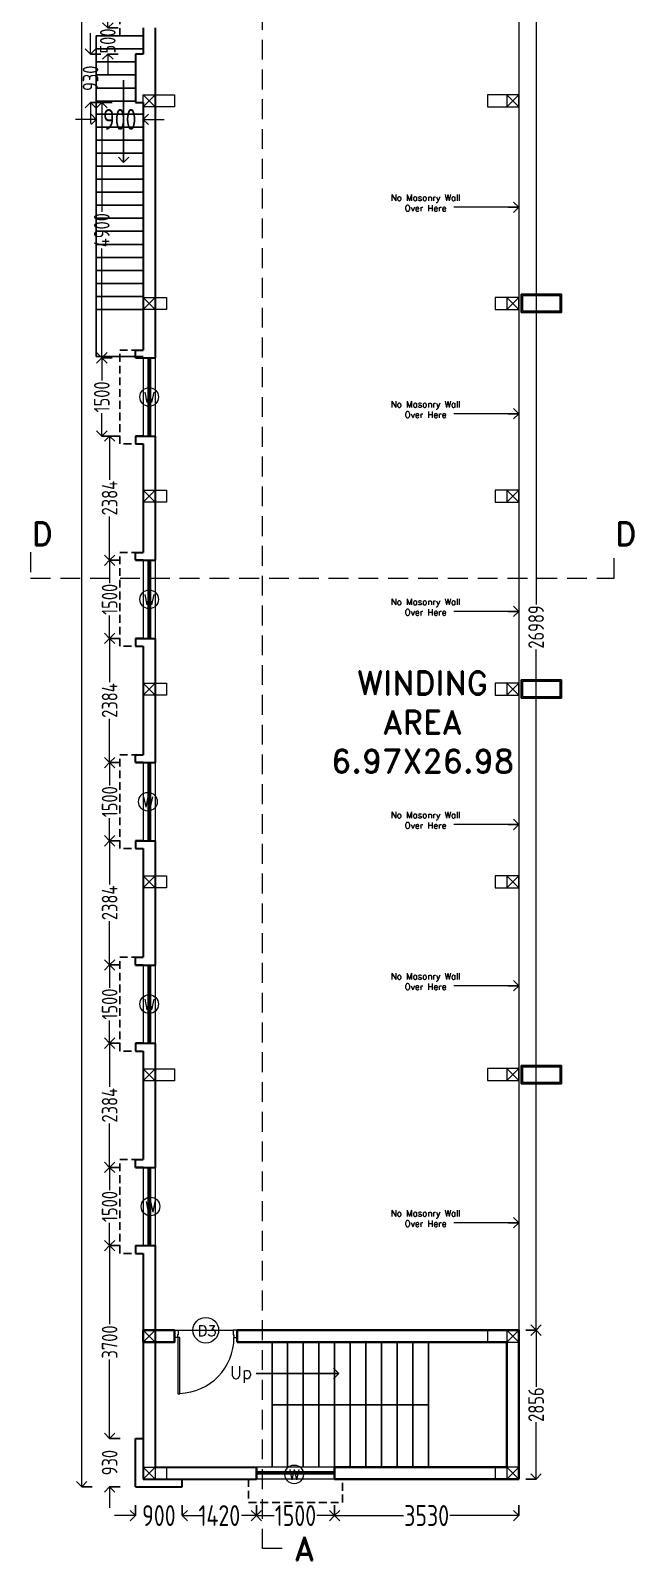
# Model space of a CAD drawing. Header units: inches. Extents: x -605 to 2991212, y -2872845 to 0.
# Drawn here: x 2400530 to 2412088, y -2807025 to -2777668 of the extents above; entities that cross this region are included whole.
import ezdxf

# ---------------------------------------------------------------- set-up
doc = ezdxf.new("R2010")
doc.units = ezdxf.units.IN
doc.header["$LTSCALE"] = 600
doc.header["$MEASUREMENT"] = 0
doc.linetypes.add('DASHED', pattern=[19.05, 12.7, -6.35])
doc.linetypes.add('DASHED2', pattern=[0.375, 0.25, -0.125])
for name, color, linetype, lineweight in [('DIM', 251, 'Continuous', 0), ('FURNITURE', 23, 'Continuous', 9), ('object dash', 250, 'DASHED', 5), ('PV_TEXT_ROMANS', 7, 'Continuous', 0), ('rRCC 2', 40, 'Continuous', 15), ('TEXT', 7, 'Continuous', 0), ('WALLS', 7, 'Continuous', 30)]:
    doc.layers.add(name, color=color, linetype=linetype, lineweight=lineweight)
for name, color, linetype in [('see level', 2, 'Continuous'), ('SnT-DIMENSION', 7, 'Continuous'), ('SnT-ROAD', 25, 'Continuous')]:
    doc.layers.add(name, color=color, linetype=linetype)
doc.layers.add('window', color=7, linetype='Continuous', lineweight=15, true_color=0x735461)
doc.styles.add('DIM', font='geniso.shx', dxfattribs={"width": 0.85})
doc.styles.add('PV_ROMAND', font='romand.shx')
doc.styles.add('ROMAND', font='romand.shx')
doc.dimstyles.new('ST-100', dxfattribs={"dimscale": 100, "dimtxt": 2.5, "dimasz": 2, "dimexe": 0.18, "dimexo": 0.0625, "dimgap": 0.2, "dimtad": 0, "dimdec": 0, "dimzin": 0, "dimdsep": 46, "dimtxsty": 'DIM', "dimblk": 'OPEN90', "dimcen": 0.09, "dimclrd": 256, "dimclrt": 7, "dimadec": 0, "dimazin": 0, "dimtfac": 1, "dimtdec": 0, "dimtofl": 0, "dimtmove": 0, "dimatfit": 3, "dimldrblk": 'OPEN90', "dimfxl": 1, "dimtolj": 1, "dimtzin": 0, "dimlwd": -1, "dimarcsym": 0})

# ---------------------------------------------------------------- blocks, each defined once
blk = doc.blocks.new('_Open90')
at = {"color": 0, "linetype": 'ByBlock', "lineweight": -2}
for p, q in [((0, 0), (-1, 0)), ((-0.5, 0.5), (0, 0)), ((0, 0), (-0.5, -0.5))]:
    blk.add_line(p, q, dxfattribs=at)
blk = doc.blocks.new('*D2182')
at = {"layer": 'Defpoints', "color": 0}
for p in [(2402689, -2777618), (2402010, -2778118), (2402689, -2778118)]:
    blk.add_point(p, dxfattribs=at)
at = {"layer": 'DIM'}
for p, q in [((2402010, -2777418), (2402010, -2777218)), ((2402010, -2778318), (2402010, -2778518))]:
    blk.add_line(p, q, dxfattribs=at)
at = {"layer": 'DIM', "color": 0, "lineweight": -2}
for p, q in [((2402210, -2777618), (2402010, -2777618)), ((2402210, -2778118), (2402010, -2778118))]:
    blk.add_line(p, q, dxfattribs=at)
at = {"layer": 'DIM', "xscale": 200, "yscale": 200, "zscale": 200}
for p, rotation in [((2402010, -2777618), 270), ((2402010, -2778118), 90)]:
    blk.add_blockref('_Open90', p, dxfattribs=dict(at, rotation=rotation))
at = {"layer": 'DIM', "color": 7, "insert": (2402010, -2777868), "char_height": 300, "attachment_point": 5, "rotation": 90, "style": 'DIM'}
blk.add_mtext('\\A1;500', dxfattribs=at)
blk = doc.blocks.new('*D2183')
at = {"layer": 'Defpoints', "color": 0}
for p in [(2402689, -2778118), (2401679, -2779048), (2402539, -2779048)]:
    blk.add_point(p, dxfattribs=at)
at = {"layer": 'DIM'}
for p, q in [((2401679, -2777918), (2401679, -2777718)), ((2401679, -2779248), (2401679, -2779448))]:
    blk.add_line(p, q, dxfattribs=at)
at = {"layer": 'DIM', "color": 0, "lineweight": -2}
for p, q in [((2401879, -2778118), (2401679, -2778118)), ((2401879, -2779048), (2401679, -2779048))]:
    blk.add_line(p, q, dxfattribs=at)
at = {"layer": 'DIM', "xscale": 200, "yscale": 200, "zscale": 200}
for p, rotation in [((2401679, -2778118), 270), ((2401679, -2779048), 90)]:
    blk.add_blockref('_Open90', p, dxfattribs=dict(at, rotation=rotation))
at = {"layer": 'DIM', "color": 7, "insert": (2401679, -2778583), "char_height": 300, "attachment_point": 5, "rotation": 90, "style": 'DIM'}
blk.add_mtext('\\A1;930', dxfattribs=at)
blk = doc.blocks.new('*D2184')
at = {"layer": 'Defpoints', "color": 0}
for p in [(2402539, -2779048), (2401895, -2783948), (2402689, -2783948)]:
    blk.add_point(p, dxfattribs=at)
at = {"layer": 'DIM', "color": 0, "lineweight": -2}
for p, q in [((2402095, -2779048), (2401895, -2779048)), ((2402095, -2783948), (2401895, -2783948))]:
    blk.add_line(p, q, dxfattribs=at)
at = {"layer": 'DIM'}
for p, q in [((2401895, -2779248), (2401895, -2781146)), ((2401895, -2783748), (2401895, -2781850))]:
    blk.add_line(p, q, dxfattribs=at)
at = {"layer": 'DIM', "xscale": 200, "yscale": 200, "zscale": 200}
for p, rotation in [((2401895, -2779048), 90), ((2401895, -2783948), 270)]:
    blk.add_blockref('_Open90', p, dxfattribs=dict(at, rotation=rotation))
at = {"layer": 'DIM', "color": 7, "insert": (2401895, -2781498), "char_height": 300, "attachment_point": 5, "rotation": 90, "style": 'DIM'}
blk.add_mtext('\\A1;4900', dxfattribs=at)
blk = doc.blocks.new('*D2185')
at = {"layer": 'Defpoints', "color": 0}
for p in [(2402689, -2783948), (2401895, -2785448), (2402689, -2785448)]:
    blk.add_point(p, dxfattribs=at)
at = {"layer": 'DIM', "color": 0, "lineweight": -2}
for p, q in [((2402095, -2783948), (2401895, -2783948)), ((2402095, -2785448), (2401895, -2785448))]:
    blk.add_line(p, q, dxfattribs=at)
at = {"layer": 'DIM'}
for p, q in [((2401895, -2784148), (2401895, -2784385)), ((2401895, -2785248), (2401895, -2785012))]:
    blk.add_line(p, q, dxfattribs=at)
at = {"layer": 'DIM', "xscale": 200, "yscale": 200, "zscale": 200}
for p, rotation in [((2401895, -2783948), 90), ((2401895, -2785448), 270)]:
    blk.add_blockref('_Open90', p, dxfattribs=dict(at, rotation=rotation))
at = {"layer": 'DIM', "color": 7, "insert": (2401895, -2784698), "char_height": 300, "attachment_point": 5, "rotation": 90, "style": 'DIM'}
blk.add_mtext('\\A1;1500', dxfattribs=at)
blk = doc.blocks.new('*D2186')
at = {"layer": 'Defpoints', "color": 0}
for p in [(2402689, -2785448), (2402045, -2787832), (2402689, -2787832)]:
    blk.add_point(p, dxfattribs=at)
at = {"layer": 'DIM', "color": 0, "lineweight": -2}
for p, q in [((2402245, -2785448), (2402045, -2785448)), ((2402245, -2787832), (2402045, -2787832))]:
    blk.add_line(p, q, dxfattribs=at)
at = {"layer": 'DIM'}
for p, q in [((2402045, -2785648), (2402045, -2786289)), ((2402045, -2787632), (2402045, -2786992))]:
    blk.add_line(p, q, dxfattribs=at)
at = {"layer": 'DIM', "xscale": 200, "yscale": 200, "zscale": 200}
for p, rotation in [((2402045, -2785448), 90), ((2402045, -2787832), 270)]:
    blk.add_blockref('_Open90', p, dxfattribs=dict(at, rotation=rotation))
at = {"layer": 'DIM', "color": 7, "insert": (2402045, -2786640), "char_height": 300, "attachment_point": 5, "rotation": 90, "style": 'DIM'}
blk.add_mtext('\\A1;2384', dxfattribs=at)
blk = doc.blocks.new('*D2187')
at = {"layer": 'Defpoints', "color": 0}
for p in [(2402689, -2787832), (2402045, -2789332), (2402779, -2789332)]:
    blk.add_point(p, dxfattribs=at)
at = {"layer": 'DIM', "color": 0, "lineweight": -2}
for p, q in [((2402245, -2787832), (2402045, -2787832)), ((2402245, -2789332), (2402045, -2789332))]:
    blk.add_line(p, q, dxfattribs=at)
at = {"layer": 'DIM'}
for p, q in [((2402045, -2788032), (2402045, -2788269)), ((2402045, -2789132), (2402045, -2788895))]:
    blk.add_line(p, q, dxfattribs=at)
at = {"layer": 'DIM', "xscale": 200, "yscale": 200, "zscale": 200}
for p, rotation in [((2402045, -2787832), 90), ((2402045, -2789332), 270)]:
    blk.add_blockref('_Open90', p, dxfattribs=dict(at, rotation=rotation))
at = {"layer": 'DIM', "color": 7, "insert": (2402045, -2788582), "char_height": 300, "attachment_point": 5, "rotation": 90, "style": 'DIM'}
blk.add_mtext('\\A1;1500', dxfattribs=at)
blk = doc.blocks.new('*D2188')
at = {"layer": 'Defpoints', "color": 0}
for p in [(2402779, -2789332), (2402045, -2791716), (2402689, -2791716)]:
    blk.add_point(p, dxfattribs=at)
at = {"layer": 'DIM', "color": 0, "lineweight": -2}
for p, q in [((2402245, -2789332), (2402045, -2789332)), ((2402245, -2791716), (2402045, -2791716))]:
    blk.add_line(p, q, dxfattribs=at)
at = {"layer": 'DIM'}
for p, q in [((2402045, -2789532), (2402045, -2790172)), ((2402045, -2791516), (2402045, -2790875))]:
    blk.add_line(p, q, dxfattribs=at)
at = {"layer": 'DIM', "xscale": 200, "yscale": 200, "zscale": 200}
for p, rotation in [((2402045, -2789332), 90), ((2402045, -2791716), 270)]:
    blk.add_blockref('_Open90', p, dxfattribs=dict(at, rotation=rotation))
at = {"layer": 'DIM', "color": 7, "insert": (2402045, -2790524), "char_height": 300, "attachment_point": 5, "rotation": 90, "style": 'DIM'}
blk.add_mtext('\\A1;2384', dxfattribs=at)
blk = doc.blocks.new('*D2189')
at = {"layer": 'Defpoints', "color": 0}
for p in [(2402689, -2791716), (2402045, -2793216), (2402689, -2793216)]:
    blk.add_point(p, dxfattribs=at)
at = {"layer": 'DIM', "color": 0, "lineweight": -2}
for p, q in [((2402245, -2791716), (2402045, -2791716)), ((2402245, -2793216), (2402045, -2793216))]:
    blk.add_line(p, q, dxfattribs=at)
at = {"layer": 'DIM'}
for p, q in [((2402045, -2791916), (2402045, -2792152)), ((2402045, -2793016), (2402045, -2792779))]:
    blk.add_line(p, q, dxfattribs=at)
at = {"layer": 'DIM', "xscale": 200, "yscale": 200, "zscale": 200}
for p, rotation in [((2402045, -2791716), 90), ((2402045, -2793216), 270)]:
    blk.add_blockref('_Open90', p, dxfattribs=dict(at, rotation=rotation))
at = {"layer": 'DIM', "color": 7, "insert": (2402045, -2792466), "char_height": 300, "attachment_point": 5, "rotation": 90, "style": 'DIM'}
blk.add_mtext('\\A1;1500', dxfattribs=at)
blk = doc.blocks.new('*D2190')
at = {"layer": 'Defpoints', "color": 0}
for p in [(2402689, -2793216), (2402045, -2795599), (2402689, -2795599)]:
    blk.add_point(p, dxfattribs=at)
at = {"layer": 'DIM', "color": 0, "lineweight": -2}
for p, q in [((2402245, -2793216), (2402045, -2793216)), ((2402245, -2795599), (2402045, -2795599))]:
    blk.add_line(p, q, dxfattribs=at)
at = {"layer": 'DIM'}
for p, q in [((2402045, -2793416), (2402045, -2794056)), ((2402045, -2795399), (2402045, -2794759))]:
    blk.add_line(p, q, dxfattribs=at)
at = {"layer": 'DIM', "xscale": 200, "yscale": 200, "zscale": 200}
for p, rotation in [((2402045, -2793216), 90), ((2402045, -2795599), 270)]:
    blk.add_blockref('_Open90', p, dxfattribs=dict(at, rotation=rotation))
at = {"layer": 'DIM', "color": 7, "insert": (2402045, -2794407), "char_height": 300, "attachment_point": 5, "rotation": 90, "style": 'DIM'}
blk.add_mtext('\\A1;2384', dxfattribs=at)
blk = doc.blocks.new('*D2191')
at = {"layer": 'Defpoints', "color": 0}
for p in [(2402689, -2795599), (2402045, -2797099), (2402689, -2797099)]:
    blk.add_point(p, dxfattribs=at)
at = {"layer": 'DIM', "color": 0, "lineweight": -2}
for p, q in [((2402245, -2795599), (2402045, -2795599)), ((2402245, -2797099), (2402045, -2797099))]:
    blk.add_line(p, q, dxfattribs=at)
at = {"layer": 'DIM'}
for p, q in [((2402045, -2795799), (2402045, -2796036)), ((2402045, -2796899), (2402045, -2796663))]:
    blk.add_line(p, q, dxfattribs=at)
at = {"layer": 'DIM', "xscale": 200, "yscale": 200, "zscale": 200}
for p, rotation in [((2402045, -2795599), 90), ((2402045, -2797099), 270)]:
    blk.add_blockref('_Open90', p, dxfattribs=dict(at, rotation=rotation))
at = {"layer": 'DIM', "color": 7, "insert": (2402045, -2796349), "char_height": 300, "attachment_point": 5, "rotation": 90, "style": 'DIM'}
blk.add_mtext('\\A1;1500', dxfattribs=at)
blk = doc.blocks.new('*D2192')
at = {"layer": 'Defpoints', "color": 0}
for p in [(2402689, -2797099), (2402045, -2799483), (2402689, -2799483)]:
    blk.add_point(p, dxfattribs=at)
at = {"layer": 'DIM', "color": 0, "lineweight": -2}
for p, q in [((2402245, -2797099), (2402045, -2797099)), ((2402245, -2799483), (2402045, -2799483))]:
    blk.add_line(p, q, dxfattribs=at)
at = {"layer": 'DIM'}
for p, q in [((2402045, -2797299), (2402045, -2797939)), ((2402045, -2799283), (2402045, -2798642))]:
    blk.add_line(p, q, dxfattribs=at)
at = {"layer": 'DIM', "xscale": 200, "yscale": 200, "zscale": 200}
for p, rotation in [((2402045, -2797099), 90), ((2402045, -2799483), 270)]:
    blk.add_blockref('_Open90', p, dxfattribs=dict(at, rotation=rotation))
at = {"layer": 'DIM', "color": 7, "insert": (2402045, -2798291), "char_height": 300, "attachment_point": 5, "rotation": 90, "style": 'DIM'}
blk.add_mtext('\\A1;2384', dxfattribs=at)
blk = doc.blocks.new('*D2193')
at = {"layer": 'Defpoints', "color": 0}
for p in [(2402689, -2799483), (2402045, -2800983), (2402689, -2800983)]:
    blk.add_point(p, dxfattribs=at)
at = {"layer": 'DIM', "color": 0, "lineweight": -2}
for p, q in [((2402245, -2799483), (2402045, -2799483)), ((2402245, -2800983), (2402045, -2800983))]:
    blk.add_line(p, q, dxfattribs=at)
at = {"layer": 'DIM'}
for p, q in [((2402045, -2799683), (2402045, -2799919)), ((2402045, -2800783), (2402045, -2800546))]:
    blk.add_line(p, q, dxfattribs=at)
at = {"layer": 'DIM', "xscale": 200, "yscale": 200, "zscale": 200}
for p, rotation in [((2402045, -2799483), 90), ((2402045, -2800983), 270)]:
    blk.add_blockref('_Open90', p, dxfattribs=dict(at, rotation=rotation))
at = {"layer": 'DIM', "color": 7, "insert": (2402045, -2800233), "char_height": 300, "attachment_point": 5, "rotation": 90, "style": 'DIM'}
blk.add_mtext('\\A1;1500', dxfattribs=at)
blk = doc.blocks.new('*D2194')
at = {"layer": 'Defpoints', "color": 0}
for p in [(2402689, -2800983), (2402045, -2804683), (2402689, -2804683)]:
    blk.add_point(p, dxfattribs=at)
at = {"layer": 'DIM', "color": 0, "lineweight": -2}
for p, q in [((2402245, -2800983), (2402045, -2800983)), ((2402245, -2804683), (2402045, -2804683))]:
    blk.add_line(p, q, dxfattribs=at)
at = {"layer": 'DIM'}
for p, q in [((2402045, -2801183), (2402045, -2802494)), ((2402045, -2804483), (2402045, -2803172))]:
    blk.add_line(p, q, dxfattribs=at)
at = {"layer": 'DIM', "xscale": 200, "yscale": 200, "zscale": 200}
for p, rotation in [((2402045, -2800983), 90), ((2402045, -2804683), 270)]:
    blk.add_blockref('_Open90', p, dxfattribs=dict(at, rotation=rotation))
at = {"layer": 'DIM', "color": 7, "insert": (2402045, -2802833), "char_height": 300, "attachment_point": 5, "rotation": 90, "style": 'DIM'}
blk.add_mtext('\\A1;3700', dxfattribs=at)
blk = doc.blocks.new('*D2195')
at = {"layer": 'Defpoints', "color": 0}
for p in [(2402689, -2804683), (2402045, -2805613), (2402614, -2805613)]:
    blk.add_point(p, dxfattribs=at)
at = {"layer": 'DIM'}
for p, q in [((2402045, -2804483), (2402045, -2804283)), ((2402045, -2805813), (2402045, -2806013))]:
    blk.add_line(p, q, dxfattribs=at)
at = {"layer": 'DIM', "color": 0, "lineweight": -2}
for p, q in [((2402245, -2804683), (2402045, -2804683)), ((2402245, -2805613), (2402045, -2805613))]:
    blk.add_line(p, q, dxfattribs=at)
at = {"layer": 'DIM', "xscale": 200, "yscale": 200, "zscale": 200}
for p, rotation in [((2402045, -2804683), 270), ((2402045, -2805613), 90)]:
    blk.add_blockref('_Open90', p, dxfattribs=dict(at, rotation=rotation))
at = {"layer": 'DIM', "color": 7, "insert": (2402045, -2805148), "char_height": 300, "attachment_point": 5, "rotation": 90, "style": 'DIM'}
blk.add_mtext('\\A1;930', dxfattribs=at)
blk = doc.blocks.new('*D2199')
at = {"layer": 'Defpoints', "color": 0}
for p in [(2401509, -2718193), (2402539, -2718193), (2402539, -2805613)]:
    blk.add_point(p, dxfattribs=at)
at = {"layer": 'DIM', "color": 0, "lineweight": -2}
for p, q in [((2401709, -2718193), (2401509, -2718193)), ((2401709, -2805613), (2401509, -2805613))]:
    blk.add_line(p, q, dxfattribs=at)
at = {"layer": 'DIM'}
for p, q in [((2401509, -2718393), (2401509, -2761462)), ((2401509, -2805413), (2401509, -2762344))]:
    blk.add_line(p, q, dxfattribs=at)
at = {"layer": 'DIM', "xscale": 200, "yscale": 200, "zscale": 200}
for p, rotation in [((2401509, -2718193), 90), ((2401509, -2805613), 270)]:
    blk.add_blockref('_Open90', p, dxfattribs=dict(at, rotation=rotation))
at = {"layer": 'DIM', "color": 7, "insert": (2401509, -2761903), "char_height": 300, "attachment_point": 5, "rotation": 90, "style": 'DIM'}
blk.add_mtext('\\A1;87420', dxfattribs=at)
blk = doc.blocks.new('*D2207')
at = {"layer": 'Defpoints', "color": 0}
for p in [(2402539, -2805613), (2403439, -2805613), (2403439, -2806164)]:
    blk.add_point(p, dxfattribs=at)
at = {"layer": 'DIM', "color": 0, "lineweight": -2}
for p, q in [((2402539, -2805964), (2402539, -2806164)), ((2403439, -2805964), (2403439, -2806164))]:
    blk.add_line(p, q, dxfattribs=at)
at = {"layer": 'DIM'}
for p, q in [((2402339, -2806164), (2402139, -2806164)), ((2403639, -2806164), (2403839, -2806164))]:
    blk.add_line(p, q, dxfattribs=at)
at = {"layer": 'DIM', "xscale": 200, "yscale": 200, "zscale": 200}
blk.add_blockref('_Open90', (2402539, -2806164), dxfattribs=at)
at = {"layer": 'DIM', "xscale": 200, "yscale": 200, "zscale": 200, "rotation": 180}
blk.add_blockref('_Open90', (2403439, -2806164), dxfattribs=at)
at = {"layer": 'DIM', "color": 7, "insert": (2402989, -2806164), "char_height": 400, "attachment_point": 5, "style": 'DIM'}
blk.add_mtext('\\A1;900', dxfattribs=at)
blk = doc.blocks.new('*D2208')
at = {"layer": 'Defpoints', "color": 0}
for p in [(2403439, -2805463), (2404859, -2805373), (2404859, -2806164)]:
    blk.add_point(p, dxfattribs=at)
at = {"layer": 'DIM', "color": 0, "lineweight": -2}
for p, q in [((2403439, -2805964), (2403439, -2806164)), ((2404859, -2805964), (2404859, -2806164))]:
    blk.add_line(p, q, dxfattribs=at)
at = {"layer": 'DIM'}
for p, q in [((2403639, -2806164), (2403721, -2806164)), ((2404659, -2806164), (2404577, -2806164))]:
    blk.add_line(p, q, dxfattribs=at)
at = {"layer": 'DIM', "xscale": 200, "yscale": 200, "zscale": 200, "rotation": 180}
blk.add_blockref('_Open90', (2403439, -2806164), dxfattribs=at)
at = {"layer": 'DIM', "xscale": 200, "yscale": 200, "zscale": 200}
blk.add_blockref('_Open90', (2404859, -2806164), dxfattribs=at)
at = {"layer": 'DIM', "color": 7, "insert": (2404149, -2806164), "char_height": 400, "attachment_point": 5, "style": 'DIM'}
blk.add_mtext('\\A1;1420', dxfattribs=at)
blk = doc.blocks.new('*D2209')
at = {"layer": 'Defpoints', "color": 0}
for p in [(2404859, -2805463), (2406359, -2805463), (2406359, -2806164)]:
    blk.add_point(p, dxfattribs=at)
at = {"layer": 'DIM', "color": 0, "lineweight": -2}
for p, q in [((2404859, -2805964), (2404859, -2806164)), ((2406359, -2805964), (2406359, -2806164))]:
    blk.add_line(p, q, dxfattribs=at)
at = {"layer": 'DIM'}
for p, q in [((2405059, -2806164), (2405198, -2806164)), ((2406159, -2806164), (2406020, -2806164))]:
    blk.add_line(p, q, dxfattribs=at)
at = {"layer": 'DIM', "xscale": 200, "yscale": 200, "zscale": 200, "rotation": 180}
blk.add_blockref('_Open90', (2404859, -2806164), dxfattribs=at)
at = {"layer": 'DIM', "xscale": 200, "yscale": 200, "zscale": 200}
blk.add_blockref('_Open90', (2406359, -2806164), dxfattribs=at)
at = {"layer": 'DIM', "color": 7, "insert": (2405609, -2806164), "char_height": 400, "attachment_point": 5, "style": 'DIM'}
blk.add_mtext('\\A1;1500', dxfattribs=at)
blk = doc.blocks.new('*D2210')
at = {"layer": 'Defpoints', "color": 0}
for p in [(2406359, -2805463), (2409889, -2805463), (2409889, -2806164)]:
    blk.add_point(p, dxfattribs=at)
at = {"layer": 'DIM', "color": 0, "lineweight": -2}
for p, q in [((2406359, -2805964), (2406359, -2806164)), ((2409889, -2805964), (2409889, -2806164))]:
    blk.add_line(p, q, dxfattribs=at)
at = {"layer": 'DIM'}
for p, q in [((2406559, -2806164), (2407679, -2806164)), ((2409689, -2806164), (2408569, -2806164))]:
    blk.add_line(p, q, dxfattribs=at)
at = {"layer": 'DIM', "xscale": 200, "yscale": 200, "zscale": 200, "rotation": 180}
blk.add_blockref('_Open90', (2406359, -2806164), dxfattribs=at)
at = {"layer": 'DIM', "xscale": 200, "yscale": 200, "zscale": 200}
blk.add_blockref('_Open90', (2409889, -2806164), dxfattribs=at)
at = {"layer": 'DIM', "color": 7, "insert": (2408124, -2806164), "char_height": 400, "attachment_point": 5, "style": 'DIM'}
blk.add_mtext('\\A1;3530', dxfattribs=at)
blk = doc.blocks.new('*D2215')
at = {"layer": 'Defpoints', "color": 0}
for p in [(2401789, -2777770), (2402689, -2779015), (2402689, -2779372)]:
    blk.add_point(p, dxfattribs=at)
at = {"layer": 'DIM'}
for p, q in [((2401589, -2779372), (2401389, -2779372)), ((2402889, -2779372), (2403089, -2779372))]:
    blk.add_line(p, q, dxfattribs=at)
at = {"layer": 'DIM', "color": 0, "lineweight": -2}
for p, q in [((2401789, -2779172), (2401789, -2779372)), ((2402689, -2779172), (2402689, -2779372))]:
    blk.add_line(p, q, dxfattribs=at)
at = {"layer": 'DIM', "xscale": 200, "yscale": 200, "zscale": 200}
blk.add_blockref('_Open90', (2401789, -2779372), dxfattribs=at)
at = {"layer": 'DIM', "xscale": 200, "yscale": 200, "zscale": 200, "rotation": 180}
blk.add_blockref('_Open90', (2402689, -2779372), dxfattribs=at)
at = {"layer": 'DIM', "color": 7, "insert": (2402239, -2779372), "char_height": 400, "attachment_point": 5, "style": 'DIM'}
blk.add_mtext('\\A1;900', dxfattribs=at)
blk = doc.blocks.new('door1')
at = {"layer": 'FURNITURE', "ltscale": 10}
blk.add_line((-29102.45, -2427.68), (-29134.02, -2427.68), dxfattribs=at)
for points in [[(-29103.25, -2391.1), (-29103.25, -2423.54), (-29102.22, -2423.54), (-29102.22, -2391.1)], [(-29134.02, -2425.03), (-29134.47, -2425.03), (-29134.47, -2423.52), (-29136.24, -2423.52), (-29136.24, -2427.68), (-29134.02, -2427.68)], [(-29102.45, -2425.03), (-29102.01, -2425.03), (-29102.01, -2423.52), (-29100.24, -2423.52), (-29100.24, -2427.68), (-29102.45, -2427.68)]]:
    blk.add_lwpolyline(points, close=True, dxfattribs=at)
blk.add_arc((-29102.22, -2423.52), 32.24, 91.83459, 180, dxfattribs=at)
blk = doc.blocks.new('sdfvgfdd')
at = {"layer": 'TEXT'}
blk.add_circle((2432365, -2352025), 179, dxfattribs=at)
at = {"layer": 'TEXT', "insert": (2432263, -2351932), "char_height": 200, "attachment_point": 1, "style": 'PV_ROMAND'}
blk.add_mtext('W', dxfattribs=at)
blk = doc.blocks.new('*D2216')
at = {"layer": 'Defpoints', "color": 0}
for p in [(2409889, -2802607), (2409889, -2805463), (2410223, -2805463)]:
    blk.add_point(p, dxfattribs=at)
at = {"layer": 'DIM', "color": 0, "lineweight": -2}
for p, q in [((2410023, -2802607), (2410223, -2802607)), ((2410023, -2805463), (2410223, -2805463))]:
    blk.add_line(p, q, dxfattribs=at)
at = {"layer": 'DIM'}
for p, q in [((2410223, -2802807), (2410223, -2803696)), ((2410223, -2805263), (2410223, -2804374))]:
    blk.add_line(p, q, dxfattribs=at)
at = {"layer": 'DIM', "xscale": 200, "yscale": 200, "zscale": 200}
for p, rotation in [((2410223, -2802607), 90), ((2410223, -2805463), 270)]:
    blk.add_blockref('_Open90', p, dxfattribs=dict(at, rotation=rotation))
at = {"layer": 'DIM', "color": 7, "insert": (2410223, -2804035), "char_height": 300, "attachment_point": 5, "rotation": 90, "style": 'DIM'}
blk.add_mtext('\\A1;2856', dxfattribs=at)
blk = doc.blocks.new('*D2217')
at = {"layer": 'Defpoints', "color": 0}
for p in [(2409774, -2775618), (2410223, -2775618), (2409889, -2802607)]:
    blk.add_point(p, dxfattribs=at)
at = {"layer": 'DIM', "color": 0, "lineweight": -2}
for p, q in [((2410023, -2775618), (2410223, -2775618)), ((2410023, -2802607), (2410223, -2802607))]:
    blk.add_line(p, q, dxfattribs=at)
at = {"layer": 'DIM'}
for p, q in [((2410223, -2775818), (2410223, -2788684)), ((2410223, -2802407), (2410223, -2789542))]:
    blk.add_line(p, q, dxfattribs=at)
at = {"layer": 'DIM', "xscale": 200, "yscale": 200, "zscale": 200}
for p, rotation in [((2410223, -2775618), 90), ((2410223, -2802607), 270)]:
    blk.add_blockref('_Open90', p, dxfattribs=dict(at, rotation=rotation))
at = {"layer": 'DIM', "color": 7, "insert": (2410223, -2789113), "char_height": 300, "attachment_point": 5, "rotation": 90, "style": 'DIM'}
blk.add_mtext('\\A1;26989', dxfattribs=at)
blk = doc.blocks.new('D3')
at = {"layer": 'TEXT'}
blk.add_circle((2460019, -2289364), 246, dxfattribs=at)
at = {"layer": 'TEXT', "insert": (2459861, -2289271), "char_height": 206.1, "attachment_point": 1, "style": 'PV_ROMAND'}
blk.add_mtext('D3', dxfattribs=at)

msp = doc.modelspace()

# ---------------------------------------------------------------- linework, layer by layer
at = {"color": 7, "linetype": 'DASHED2'}
for p, q in [((2402238.7, -2777768.6), (2402238.7, -2775968.3)), ((2402688.7, -2777768.6), (2402238.7, -2777768.6)), ((2402238.7, -2785598.6), (2402238.7, -2783798.3)), ((2402238.7, -2783798.3), (2402688.7, -2783798.3)), ((2402688.7, -2785598.6), (2402238.7, -2785598.6)), ((2402238.7, -2789482.2), (2402238.7, -2787681.9)), ((2402238.7, -2787681.9), (2402688.7, -2787681.9)), ((2402688.7, -2789482.2), (2402238.7, -2789482.2)), ((2402238.7, -2793365.8), (2402238.7, -2791565.5)), ((2402238.7, -2791565.5), (2402688.7, -2791565.5)), ((2402688.7, -2793365.8), (2402238.7, -2793365.8)), ((2402238.7, -2797249.4), (2402238.7, -2795449.2)), ((2402238.7, -2795449.2), (2402688.7, -2795449.2)), ((2402688.7, -2797249.4), (2402238.7, -2797249.4)), ((2402238.7, -2801133.1), (2402238.7, -2799332.8)), ((2402238.7, -2799332.8), (2402688.7, -2799332.8)), ((2402688.7, -2801133.1), (2402238.7, -2801133.1)), ((2404858.8, -2805462.6), (2404708.8, -2805462.6)), ((2404708.8, -2805462.7), (2404708.8, -2805912.7)), ((2406508.8, -2805462.6), (2406358.8, -2805462.6)), ((2406508.8, -2805912.6), (2406508.8, -2805462.6)), ((2404708.8, -2805912.7), (2406508.8, -2805912.6))]:
    msp.add_line(p, q, dxfattribs=at)
at = {"color": 1, "linetype": 'ByBlock'}
for p, q in [((2402688.7, -2777769.9), (2401788.7, -2777769.9)), ((2401788.7, -2783919.9), (2401788.7, -2777769.9)), ((2402688.7, -2778019.9), (2401788.7, -2778019.9)), ((2402538.7, -2778269.9), (2401788.7, -2778269.9)), ((2402538.7, -2778519.9), (2401788.7, -2778519.9)), ((2402538.7, -2778769.9), (2401788.7, -2778769.9)), ((2402538.7, -2779019.9), (2401788.7, -2779019.9)), ((2402688.7, -2779269.9), (2401788.7, -2779269.9)), ((2402688.7, -2779519.9), (2401788.7, -2779519.9)), ((2402688.7, -2779769.9), (2401788.7, -2779769.9)), ((2402688.7, -2780019.9), (2401788.7, -2780019.9)), ((2402688.7, -2780269.9), (2401788.7, -2780269.9)), ((2402688.7, -2780519.9), (2401788.7, -2780519.9)), ((2402688.7, -2780769.9), (2401788.7, -2780769.9)), ((2402688.7, -2781019.9), (2401788.7, -2781019.9)), ((2402688.7, -2781269.9), (2401788.7, -2781269.9)), ((2402688.7, -2781519.9), (2401788.7, -2781519.9)), ((2402688.7, -2781769.9), (2401788.7, -2781769.9)), ((2402688.7, -2782019.9), (2401788.7, -2782019.9)), ((2402688.7, -2782269.9), (2401788.7, -2782269.9)), ((2402688.7, -2782519.9), (2401788.7, -2782519.9)), ((2402688.7, -2782769.9), (2401788.7, -2782769.9)), ((2402688.7, -2783019.9), (2401788.7, -2783019.9)), ((2402688.7, -2783919.9), (2401788.7, -2783919.9)), ((2405158.8, -2804037.3), (2405158.8, -2802837.3)), ((2405458.8, -2804037.3), (2405458.8, -2802837.3)), ((2405758.8, -2804037.3), (2405758.8, -2802837.3)), ((2406058.8, -2804037.3), (2406058.8, -2802837.3)), ((2406358.8, -2804037.3), (2406358.8, -2802837.3)), ((2406658.8, -2804037.3), (2406658.8, -2802837.3)), ((2406958.8, -2804037.3), (2406958.8, -2802837.3)), ((2407258.8, -2804037.3), (2407258.8, -2802837.3)), ((2407558.8, -2804037.3), (2407558.8, -2802837.3)), ((2407858.8, -2804037.3), (2407858.8, -2802837.3)), ((2408158.8, -2804037.3), (2408158.8, -2802837.3)), ((2405158.8, -2804037.3), (2405158.8, -2805237.3)), ((2408158.8, -2804037.3), (2405158.8, -2804037.3)), ((2405458.8, -2804037.3), (2405458.8, -2805237.3)), ((2405758.8, -2804037.3), (2405758.8, -2805237.3)), ((2406058.8, -2804037.3), (2406058.8, -2805237.3)), ((2406358.8, -2804037.3), (2406358.8, -2805237.3)), ((2406658.8, -2804037.3), (2406658.8, -2805237.3)), ((2406958.8, -2804037.3), (2406958.8, -2805237.3)), ((2407258.8, -2804037.3), (2407258.8, -2805237.3)), ((2407558.8, -2804037.3), (2407558.8, -2805237.3)), ((2407858.8, -2804037.3), (2407858.8, -2805237.3)), ((2408158.8, -2804037.3), (2408158.8, -2805237.3))]:
    msp.add_line(p, q, dxfattribs=at)
at = {"color": 3, "linetype": 'ByBlock'}
for points in [[(2409938.8, -2783078.3), (2410708.8, -2783078.3), (2410708.8, -2782728.3), (2409938.8, -2782728.3)], [(2409938.8, -2790478.3), (2410708.8, -2790478.3), (2410708.8, -2790128.3), (2409938.8, -2790128.3)], [(2409938.8, -2797878.3), (2410708.8, -2797878.3), (2410708.8, -2797528.3), (2409938.8, -2797528.3)]]:
    msp.add_lwpolyline(points, close=True, dxfattribs=at)
at = {"color": 2, "linetype": 'ByBlock'}
for points in [[(2409963.8, -2783053.3), (2410683.8, -2783053.3), (2410683.8, -2782753.3), (2409963.8, -2782753.3)], [(2409963.8, -2790453.3), (2410683.8, -2790453.3), (2410683.8, -2790153.3), (2409963.8, -2790153.3)], [(2409963.8, -2797853.3), (2410683.8, -2797853.3), (2410683.8, -2797553.3), (2409963.8, -2797553.3)]]:
    msp.add_lwpolyline(points, close=True, dxfattribs=at)
at = {"layer": 'object dash', "color": 1, "ltscale": 0.05}
for points in [[(2405351.5, -2806799), (2404978.6, -2806799), (2404978.6, -2716025.3), (2405351.5, -2716025.3)], [(2400530.1, -2787679.9), (2400530.1, -2788173), (2411721.4, -2788173), (2411721.4, -2787679.9)]]:
    msp.add_lwpolyline(points, dxfattribs=at)
at = {"layer": 'rRCC 2', "color": 6}
for p, q in [((2402688.7, -2778899.9), (2402918.7, -2779129.9)), ((2402688.7, -2779129.9), (2402918.7, -2778899.9)), ((2409888.8, -2778899.9), (2409658.8, -2779129.9)), ((2409888.8, -2779129.9), (2409658.8, -2778899.9)), ((2402688.7, -2782788.3), (2402918.7, -2783018.3)), ((2402688.7, -2783018.3), (2402918.7, -2782788.3)), ((2409888.8, -2782788.3), (2409658.8, -2783018.3)), ((2409888.8, -2783018.3), (2409658.8, -2782788.3)), ((2402688.7, -2786489.9), (2402918.7, -2786719.9)), ((2402688.7, -2786719.9), (2402918.7, -2786489.9)), ((2409888.8, -2786489.9), (2409658.8, -2786719.9)), ((2409888.8, -2786719.9), (2409658.8, -2786489.9)), ((2402688.7, -2790188.3), (2402918.7, -2790418.3)), ((2402688.7, -2790418.3), (2402918.7, -2790188.3)), ((2409888.8, -2790188.3), (2409658.8, -2790418.3)), ((2409888.8, -2790418.3), (2409658.8, -2790188.3)), ((2402688.7, -2793889.9), (2402918.7, -2794119.9)), ((2402688.7, -2794119.9), (2402918.7, -2793889.9)), ((2409888.8, -2793889.9), (2409658.8, -2794119.9)), ((2409888.8, -2794119.9), (2409658.8, -2793889.9)), ((2402688.7, -2797589.9), (2402918.7, -2797819.9)), ((2402688.7, -2797819.9), (2402918.7, -2797589.9)), ((2409888.8, -2797588.3), (2409658.8, -2797818.3)), ((2409888.8, -2797818.3), (2409658.8, -2797588.3)), ((2402688.7, -2802607.3), (2402918.7, -2802837.3)), ((2402688.7, -2802837.3), (2402918.7, -2802607.3)), ((2409888.8, -2802607.3), (2409658.8, -2802837.3)), ((2409888.8, -2802837.3), (2409658.8, -2802607.3)), ((2402688.7, -2805232.8), (2402918.7, -2805462.8)), ((2402688.7, -2805462.8), (2402918.7, -2805232.8)), ((2409888.8, -2805232.8), (2409658.8, -2805462.8)), ((2409888.8, -2805462.8), (2409658.8, -2805232.8))]:
    msp.add_line(p, q, dxfattribs=at)
for points in [[(2402688.7, -2779129.9), (2402688.7, -2778899.9), (2403288.7, -2778899.9), (2403288.7, -2779129.9)], [(2402688.7, -2778899.9), (2402918.7, -2778899.9), (2402918.7, -2779129.9), (2402688.7, -2779129.9)], [(2409888.8, -2779129.9), (2409888.8, -2778899.9), (2409288.8, -2778899.9), (2409288.8, -2779129.9)], [(2409888.8, -2778899.9), (2409658.8, -2778899.9), (2409658.8, -2779129.9), (2409888.8, -2779129.9)], [(2402688.7, -2783018.3), (2402688.7, -2782788.3), (2403138.7, -2782788.3), (2403138.7, -2783018.3)], [(2402688.7, -2782788.3), (2402918.7, -2782788.3), (2402918.7, -2783018.3), (2402688.7, -2783018.3)], [(2409888.8, -2783018.3), (2409888.8, -2782788.3), (2409438.8, -2782788.3), (2409438.8, -2783018.3)], [(2409888.8, -2782788.3), (2409658.8, -2782788.3), (2409658.8, -2783018.3), (2409888.8, -2783018.3)], [(2402688.7, -2786719.9), (2402688.7, -2786489.9), (2403138.7, -2786489.9), (2403138.7, -2786719.9)], [(2402688.7, -2786489.9), (2402918.7, -2786489.9), (2402918.7, -2786719.9), (2402688.7, -2786719.9)], [(2409888.8, -2786719.9), (2409888.8, -2786489.9), (2409438.8, -2786489.9), (2409438.8, -2786719.9)], [(2409888.8, -2786489.9), (2409658.8, -2786489.9), (2409658.8, -2786719.9), (2409888.8, -2786719.9)], [(2402688.7, -2790418.3), (2402688.7, -2790188.3), (2403138.7, -2790188.3), (2403138.7, -2790418.3)], [(2402688.7, -2790188.3), (2402918.7, -2790188.3), (2402918.7, -2790418.3), (2402688.7, -2790418.3)], [(2409888.8, -2790418.3), (2409888.8, -2790188.3), (2409438.8, -2790188.3), (2409438.8, -2790418.3)], [(2409888.8, -2790188.3), (2409658.8, -2790188.3), (2409658.8, -2790418.3), (2409888.8, -2790418.3)], [(2402688.7, -2794119.9), (2402688.7, -2793889.9), (2403138.7, -2793889.9), (2403138.7, -2794119.9)], [(2402688.7, -2793889.9), (2402918.7, -2793889.9), (2402918.7, -2794119.9), (2402688.7, -2794119.9)], [(2409888.8, -2794119.9), (2409888.8, -2793889.9), (2409438.8, -2793889.9), (2409438.8, -2794119.9)], [(2409888.8, -2793889.9), (2409658.8, -2793889.9), (2409658.8, -2794119.9), (2409888.8, -2794119.9)], [(2402688.7, -2797819.9), (2402688.7, -2797589.9), (2403288.7, -2797589.9), (2403288.7, -2797819.9)], [(2402688.7, -2797589.9), (2402918.7, -2797589.9), (2402918.7, -2797819.9), (2402688.7, -2797819.9)], [(2409888.8, -2797818.3), (2409888.8, -2797588.3), (2409288.8, -2797588.3), (2409288.8, -2797818.3)], [(2409888.8, -2797588.3), (2409658.8, -2797588.3), (2409658.8, -2797818.3), (2409888.8, -2797818.3)], [(2402688.7, -2802607.3), (2402918.7, -2802607.3), (2402918.7, -2802837.3), (2402688.7, -2802837.3)], [(2409888.8, -2802837.3), (2409888.8, -2802607.3), (2409288.8, -2802607.3), (2409288.8, -2802837.3)], [(2409888.8, -2802607.3), (2409658.8, -2802607.3), (2409658.8, -2802837.3), (2409888.8, -2802837.3)], [(2402688.7, -2805462.8), (2402688.7, -2805232.8), (2403138.7, -2805232.8), (2403138.7, -2805462.8)], [(2402688.7, -2805232.8), (2402918.7, -2805232.8), (2402918.7, -2805462.8), (2402688.7, -2805462.8)], [(2409888.8, -2805462.8), (2409888.8, -2805232.8), (2409438.8, -2805232.8), (2409438.8, -2805462.8)], [(2409888.8, -2805232.8), (2409658.8, -2805232.8), (2409658.8, -2805462.8), (2409888.8, -2805462.8)]]:
    msp.add_lwpolyline(points, close=True, dxfattribs=at)
at = {"layer": 'see level', "color": 7, "linetype": 'ByBlock', "lineweight": 35}
for p, q in [((2409888.8, -2802607.3), (2404488.7, -2802607.3)), ((2404488.7, -2802837.3), (2404488.7, -2802607.3)), ((2409888.8, -2802607.3), (2409888.8, -2805462.8)), ((2409658.8, -2802837.3), (2404488.7, -2802837.3)), ((2409658.8, -2802837.3), (2409658.8, -2805232.8)), ((2404858.8, -2805462.7), (2404858.8, -2805232.7)), ((2406358.8, -2805462.7), (2406358.8, -2805232.7)), ((2406358.8, -2805232.7), (2409658.8, -2805232.8)), ((2406358.8, -2805462.7), (2409888.8, -2805462.8))]:
    msp.add_line(p, q, dxfattribs=at)
msp.add_lwpolyline([(2402688.7, -2802837.3), (2402688.7, -2802607.3), (2403288.7, -2802607.3), (2403288.7, -2802837.3)], close=True, dxfattribs=at)
at = {"layer": 'WALLS', "linetype": 'ByBlock'}
for p, q in [((2402688.7, -2777618.3), (2402688.7, -2778118.3)), ((2402918.7, -2777618.3), (2402918.7, -2783948.3)), ((2402688.7, -2778118.3), (2402538.7, -2778118.3)), ((2402538.7, -2778118.3), (2402538.7, -2779048.3)), ((2402538.7, -2779048.3), (2402688.7, -2779048.3)), ((2402688.7, -2779048.3), (2402688.7, -2783798.3)), ((2402538.7, -2783948.3), (2402538.7, -2783798.3)), ((2402538.7, -2783798.3), (2402688.7, -2783798.3)), ((2402538.7, -2783948.3), (2402688.7, -2783948.3)), ((2402688.7, -2783948.3), (2402538.7, -2783948.3)), ((2402688.7, -2783948.3), (2402918.7, -2783948.3)), ((2402538.7, -2785448.3), (2402688.7, -2785448.3)), ((2402688.7, -2785448.3), (2402538.7, -2785448.6)), ((2402538.7, -2785448.6), (2402538.7, -2785598.6)), ((2402538.7, -2785598.6), (2402688.7, -2785598.6)), ((2402688.7, -2785448.3), (2402918.7, -2785448.3)), ((2402688.7, -2785598.6), (2402688.7, -2787681.9)), ((2402918.7, -2785448.3), (2402918.7, -2787831.9)), ((2402538.7, -2787831.9), (2402538.7, -2787681.9)), ((2402538.7, -2787681.9), (2402688.7, -2787681.9)), ((2402538.7, -2787831.9), (2402688.7, -2787831.9)), ((2402688.7, -2787831.9), (2402538.7, -2787831.9)), ((2402688.7, -2787831.9), (2402918.7, -2787831.9)), ((2402538.7, -2789331.9), (2402688.7, -2789331.9)), ((2402688.7, -2789331.9), (2402538.7, -2789332.2)), ((2402538.7, -2789332.2), (2402538.7, -2789482.2)), ((2402688.7, -2789331.9), (2402918.7, -2789331.9)), ((2402918.7, -2789331.9), (2402918.7, -2791715.5)), ((2402538.7, -2789482.2), (2402688.7, -2789482.2)), ((2402688.7, -2789482.2), (2402688.7, -2791565.5)), ((2402538.7, -2791715.5), (2402538.7, -2791565.5)), ((2402538.7, -2791565.5), (2402688.7, -2791565.5)), ((2402538.7, -2791715.5), (2402688.7, -2791715.5)), ((2402688.7, -2791715.5), (2402538.7, -2791715.5)), ((2402688.7, -2791715.5), (2402918.7, -2791715.5)), ((2402538.7, -2793215.5), (2402688.7, -2793215.5)), ((2402688.7, -2793215.5), (2402538.7, -2793215.8)), ((2402538.7, -2793215.8), (2402538.7, -2793365.8)), ((2402688.7, -2793215.5), (2402918.7, -2793215.5)), ((2402918.7, -2793215.5), (2402918.7, -2795599.2)), ((2402538.7, -2793365.8), (2402688.7, -2793365.8)), ((2402688.7, -2793365.8), (2402688.7, -2795449.2)), ((2402538.7, -2795599.2), (2402538.7, -2795449.2)), ((2402538.7, -2795449.2), (2402688.7, -2795449.2)), ((2402538.7, -2795599.2), (2402688.7, -2795599.2)), ((2402688.7, -2795599.2), (2402538.7, -2795599.2)), ((2402688.7, -2795599.2), (2402918.7, -2795599.2)), ((2402538.7, -2797099.2), (2402688.7, -2797099.2)), ((2402688.7, -2797099.2), (2402538.7, -2797099.4)), ((2402538.7, -2797099.4), (2402538.7, -2797249.4)), ((2402538.7, -2797249.4), (2402688.7, -2797249.4)), ((2402688.7, -2797099.2), (2402918.7, -2797099.2)), ((2402688.7, -2797249.4), (2402688.7, -2799332.8)), ((2402918.7, -2797099.2), (2402918.7, -2799482.8)), ((2402538.7, -2799482.8), (2402538.7, -2799332.8)), ((2402538.7, -2799332.8), (2402688.7, -2799332.8)), ((2402538.7, -2799482.8), (2402688.7, -2799482.8)), ((2402688.7, -2799482.8), (2402538.7, -2799482.8)), ((2402688.7, -2799482.8), (2402918.7, -2799482.8)), ((2402538.7, -2800982.8), (2402688.7, -2800982.8)), ((2402538.7, -2800982.8), (2402688.7, -2800982.8)), ((2402538.7, -2800983.1), (2402538.7, -2801133.1)), ((2402538.7, -2801133.1), (2402688.7, -2801133.1)), ((2402688.7, -2800982.8), (2402918.7, -2800982.8)), ((2402688.7, -2801133.1), (2402688.7, -2805462.8)), ((2402918.7, -2800982.8), (2402918.7, -2805232.8)), ((2402538.7, -2805612.8), (2402538.7, -2804682.8)), ((2402538.7, -2804682.8), (2402688.7, -2804682.8)), ((2402918.7, -2805232.8), (2404858.8, -2805232.7)), ((2402688.7, -2805462.8), (2404858.8, -2805462.7)), ((2403438.7, -2805612.8), (2403438.7, -2805462.8)), ((2402538.7, -2805612.8), (2403438.7, -2805612.8)), ((2402538.7, -2805612.8), (2402688.7, -2805612.8))]:
    msp.add_line(p, q, dxfattribs=at)
at = {"layer": 'window', "color": 146, "linetype": 'ByBlock', "true_color": 0x105689}
for p, q in [((2409888.8, -2775618.3), (2409888.8, -2802607.3)), ((2402688.7, -2783948.3), (2402688.7, -2785448.3)), ((2402778.7, -2783948.3), (2402778.7, -2785448.3)), ((2402803.7, -2783948.3), (2402803.7, -2785448.3)), ((2402828.7, -2783948.3), (2402828.7, -2785448.3)), ((2402918.7, -2783948.3), (2402918.7, -2785448.3)), ((2402688.7, -2787831.9), (2402688.7, -2789331.9)), ((2402778.7, -2787831.9), (2402778.7, -2789331.9)), ((2402803.7, -2787831.9), (2402803.7, -2789331.9)), ((2402828.7, -2787831.9), (2402828.7, -2789331.9)), ((2402918.7, -2787831.9), (2402918.7, -2789331.9)), ((2402688.7, -2791715.5), (2402688.7, -2793215.5)), ((2402778.7, -2791715.5), (2402778.7, -2793215.5)), ((2402803.7, -2791715.5), (2402803.7, -2793215.5)), ((2402828.7, -2791715.5), (2402828.7, -2793215.5)), ((2402918.7, -2791715.5), (2402918.7, -2793215.5)), ((2402688.7, -2795599.2), (2402688.7, -2797099.2)), ((2402778.7, -2795599.2), (2402778.7, -2797099.2)), ((2402803.7, -2795599.2), (2402803.7, -2797099.2)), ((2402828.7, -2795599.2), (2402828.7, -2797099.2)), ((2402918.7, -2795599.2), (2402918.7, -2797099.2)), ((2402688.7, -2799482.8), (2402688.7, -2800982.8)), ((2402778.7, -2799482.8), (2402778.7, -2800982.8)), ((2402803.7, -2799482.8), (2402803.7, -2800982.8)), ((2402828.7, -2799482.8), (2402828.7, -2800982.8)), ((2402918.7, -2799482.8), (2402918.7, -2800982.8)), ((2406358.7, -2805232.6), (2404858.7, -2805232.6)), ((2406358.7, -2805322.6), (2404858.7, -2805322.6)), ((2406358.7, -2805347.6), (2404858.7, -2805347.6)), ((2406358.7, -2805372.6), (2404858.7, -2805372.6)), ((2406358.7, -2805462.6), (2404858.7, -2805462.6))]:
    msp.add_line(p, q, dxfattribs=at)

# ---------------------------------------------------------------- block references
at = {"layer": 'FURNITURE', "xscale": 33.33333333364662, "yscale": 33.33333333364662, "zscale": 33.33333333364662, "rotation": 180}
msp.add_blockref('door1', (1433280.8, -2883529.9), dxfattribs=at)
at = {"layer": 'SnT-ROAD', "color": 4, "linetype": 'ByBlock'}
for name, p in [('sdfvgfdd', (-29561.4, -432673.7)), ('sdfvgfdd', (-29561.4, -436557.3)), ('sdfvgfdd', (-29586.4, -440440.9)), ('sdfvgfdd', (-29561.4, -444324.6)), ('sdfvgfdd', (-29536.4, -448208.2)), ('D3', (-56129.8, -513243.6)), ('sdfvgfdd', (-26781.5, -453348))]:
    msp.add_blockref(name, p, dxfattribs=at)

# ---------------------------------------------------------------- texts
at = {"layer": 'PV_TEXT_ROMANS', "char_height": 450, "attachment_point": 1, "style": 'PV_ROMAND'}
for s, insert in [('\\pxqc;D', (2400527.4, -2787100)), ('\\pxqc;D', (2411718.7, -2787100)), ('\\pxqc;WINDING\\PAREA\\P6.97X26.98', (2406289.9, -2789963.2)), ('\\pxqc;A', (2405555.7, -2806574.5))]:
    msp.add_mtext(s, dxfattribs=dict(at, insert=insert))
at = {"layer": 'SnT-DIMENSION', "linetype": 'ByBlock', "attachment_point": 3, "style": 'ROMAND'}
for s, insert, char_height, width in [('\\A1;\\pxqc;No Masonry Wall Over Here', (2408913, -2780816.2), 120, 1617.645), ('\\A1;\\pxqc;No Masonry Wall Over Here', (2408913, -2784779.2), 120, 1617.645), ('\\A1;\\pxqc;No Masonry Wall Over Here', (2408913, -2788570.7), 120, 1617.645), ('\\A1;\\pxqc;No Masonry Wall Over Here', (2408913, -2792661.7), 120, 1617.645), ('\\A1;\\pxqc;No Masonry Wall Over Here', (2408913, -2795755.7), 120, 1617.645), ('\\A1;\\pxqc;No Masonry Wall Over Here', (2408913, -2800303.2), 120, 1617.645), ('\\A1;\\pxqc;Up', (2406269.2, -2803298.2), 240, 3407.38)]:
    msp.add_mtext(s, dxfattribs=dict(at, insert=insert, char_height=char_height, width=width))

# ---------------------------------------------------------------- dimensions: what is measured, and where the dimension line sits
at = {"layer": 'DIM'}
for base, p1, p2, override, picture, middle in [((2401508.9, -2718192.8), (2402538.7, -2805612.8), (2402538.7, -2718192.8), {"dimtxt": 3, "dimexe": 0, "dimexo": 0, "dimtmove": 1, "dimfxl": 2, "dimfxlon": 1, "dimtfillclr": 256, "dimarcsym": 1}, '*D2199', (2401508.9, -2761902.8)), ((2410223, -2775618.3), (2409888.8, -2802607.3), (2409773.8, -2775618.3), {"dimtxt": 3, "dimexe": 0, "dimexo": 0, "dimfxl": 2, "dimfxlon": 1, "dimtfillclr": 256, "dimarcsym": 1}, '*D2217', (2410223, -2789112.8)), ((2402009.7, -2778118.3), (2402688.7, -2777618.3), (2402688.7, -2778118.3), {"dimtxt": 3, "dimexe": 0, "dimexo": 0, "dimtmove": 1, "dimfxl": 2, "dimfxlon": 1, "dimtfillclr": 256, "dimarcsym": 1}, '*D2182', (2402009.7, -2777868.3)), ((2401678.8, -2779048.3), (2402688.7, -2778118.3), (2402538.7, -2779048.3), {"dimtxt": 3, "dimexe": 0, "dimexo": 0, "dimtmove": 1, "dimfxl": 2, "dimfxlon": 1, "dimtfillclr": 256, "dimarcsym": 1}, '*D2183', (2401678.8, -2778583.3)), ((2401894.7, -2783948.3), (2402538.7, -2779048.3), (2402688.7, -2783948.3), {"dimtxt": 3, "dimexe": 0, "dimexo": 0, "dimtmove": 1, "dimfxl": 2, "dimfxlon": 1, "dimtfillclr": 256, "dimarcsym": 1}, '*D2184', (2401894.7, -2781498.3)), ((2401894.7, -2785448.3), (2402688.7, -2783948.3), (2402688.7, -2785448.3), {"dimtxt": 3, "dimexe": 0, "dimexo": 0, "dimtmove": 1, "dimfxl": 2, "dimfxlon": 1, "dimtfillclr": 256, "dimarcsym": 1}, '*D2185', (2401894.7, -2784698.3)), ((2402044.7, -2787831.9), (2402688.7, -2785448.3), (2402688.7, -2787831.9), {"dimtxt": 3, "dimexe": 0, "dimexo": 0, "dimtmove": 1, "dimfxl": 2, "dimfxlon": 1, "dimtfillclr": 256, "dimarcsym": 1}, '*D2186', (2402044.7, -2786640.1)), ((2402044.7, -2789331.9), (2402688.7, -2787831.9), (2402778.7, -2789331.9), {"dimtxt": 3, "dimexe": 0, "dimexo": 0, "dimtmove": 1, "dimfxl": 2, "dimfxlon": 1, "dimtfillclr": 256, "dimarcsym": 1}, '*D2187', (2402044.7, -2788581.9)), ((2402044.7, -2791715.5), (2402778.7, -2789331.9), (2402688.7, -2791715.5), {"dimtxt": 3, "dimexe": 0, "dimexo": 0, "dimtmove": 1, "dimfxl": 2, "dimfxlon": 1, "dimtfillclr": 256, "dimarcsym": 1}, '*D2188', (2402044.7, -2790523.7)), ((2402044.7, -2793215.5), (2402688.7, -2791715.5), (2402688.7, -2793215.5), {"dimtxt": 3, "dimexe": 0, "dimexo": 0, "dimtmove": 1, "dimfxl": 2, "dimfxlon": 1, "dimtfillclr": 256, "dimarcsym": 1}, '*D2189', (2402044.7, -2792465.5)), ((2402044.7, -2795599.2), (2402688.7, -2793215.5), (2402688.7, -2795599.2), {"dimtxt": 3, "dimexe": 0, "dimexo": 0, "dimtmove": 1, "dimfxl": 2, "dimfxlon": 1, "dimtfillclr": 256, "dimarcsym": 1}, '*D2190', (2402044.7, -2794407.3)), ((2402044.7, -2797099.2), (2402688.7, -2795599.2), (2402688.7, -2797099.2), {"dimtxt": 3, "dimexe": 0, "dimexo": 0, "dimtmove": 1, "dimfxl": 2, "dimfxlon": 1, "dimtfillclr": 256, "dimarcsym": 1}, '*D2191', (2402044.7, -2796349.2)), ((2402044.7, -2799482.8), (2402688.7, -2797099.2), (2402688.7, -2799482.8), {"dimtxt": 3, "dimexe": 0, "dimexo": 0, "dimtmove": 1, "dimfxl": 2, "dimfxlon": 1, "dimtfillclr": 256, "dimarcsym": 1}, '*D2192', (2402044.7, -2798291)), ((2402044.7, -2800982.8), (2402688.7, -2799482.8), (2402688.7, -2800982.8), {"dimtxt": 3, "dimexe": 0, "dimexo": 0, "dimtmove": 1, "dimfxl": 2, "dimfxlon": 1, "dimtfillclr": 256, "dimarcsym": 1}, '*D2193', (2402044.7, -2800232.8)), ((2402044.7, -2804682.8), (2402688.7, -2800982.8), (2402688.7, -2804682.8), {"dimtxt": 3, "dimexe": 0, "dimexo": 0, "dimtmove": 1, "dimfxl": 2, "dimfxlon": 1, "dimtfillclr": 256, "dimarcsym": 1}, '*D2194', (2402044.7, -2802832.8)), ((2410223.019, -2805462.7855), (2409888.7749, -2802607.273), (2409888.7083, -2805462.7855), {"dimtxt": 3, "dimexe": 0, "dimexo": 0, "dimtmove": 1, "dimfxl": 2, "dimfxlon": 1, "dimtfillclr": 256, "dimarcsym": 1}, '*D2216', (2410223.019, -2804035.0293)), ((2402044.7, -2805612.8), (2402688.7, -2804682.8), (2402613.7, -2805612.8), {"dimtxt": 3, "dimexe": 0, "dimexo": 0, "dimtmove": 1, "dimfxl": 2, "dimfxlon": 1, "dimtfillclr": 256, "dimarcsym": 1}, '*D2195', (2402044.7, -2805147.8))]:
    dim = msp.add_linear_dim(base=base, p1=p1, p2=p2, angle=90, dimstyle='ST-100', override=override, dxfattribs=at)
    dim.commit()
    dim.dimension.update_dxf_attribs({"geometry": picture, "text_midpoint": middle})
for base, p1, p2, picture, middle in [((2402688.7, -2779372.1), (2401788.7, -2777769.9), (2402688.7, -2779014.9), '*D2215', (2402238.7, -2779372.1)), ((2404858.8, -2806164), (2403438.7, -2805462.8), (2404858.8, -2805372.6), '*D2208', (2404148.8, -2806164)), ((2406358.7, -2806164), (2404858.8, -2805462.7), (2406358.7, -2805462.6), '*D2209', (2405608.7, -2806164)), ((2409888.8, -2806164), (2406358.8, -2805462.7), (2409888.8, -2805462.8), '*D2210', (2408123.8, -2806164)), ((2403438.7, -2806164), (2402538.7, -2805612.8), (2403438.7, -2805612.8), '*D2207', (2402988.7, -2806164))]:
    dim = msp.add_linear_dim(base=base, p1=p1, p2=p2, dimstyle='ST-100', override={"dimtxt": 4, "dimexe": 0, "dimexo": 0, "dimfxl": 2, "dimfxlon": 1, "dimtfillclr": 256, "dimarcsym": 1}, dxfattribs=at)
    dim.commit()
    dim.dimension.update_dxf_attribs({"geometry": picture, "text_midpoint": middle})

# ---------------------------------------------------------------- leaders
at = {"color": 1, "linetype": 'ByBlock'}
for points in [[(2402313.7, -2780199.3), (2402313.7, -2778617.3)], [(2406438.8, -2803437.3), (2404856.8, -2803437.3)]]:
    msp.add_leader(points, dimstyle='ST-100', override={"dimtxt": 4, "dimexe": 0, "dimexo": 0, "dimfxl": 2, "dimfxlon": 1, "dimtfillclr": 256, "dimarcsym": 1}, dxfattribs=at)
at = {"layer": 'DIM', "linetype": 'ByBlock'}
for points in [[(2409888.8, -2781058.2), (2408646, -2781058.2)], [(2409888.8, -2785021.2), (2408646, -2785021.2)], [(2409888.8, -2788812.7), (2408646, -2788812.7)], [(2409888.8, -2792903.7), (2408646, -2792903.7)], [(2409888.8, -2795997.7), (2408646, -2795997.7)], [(2409888.8, -2800545.2), (2408646, -2800545.2)]]:
    msp.add_leader(points, dimstyle='ST-100', override={"dimtxt": 3, "dimexe": 0, "dimexo": 0, "dimfxl": 3, "dimfxlon": 1, "dimtfillclr": 256, "dimarcsym": 1}, dxfattribs=at)

doc.saveas('drawing.dxf')
